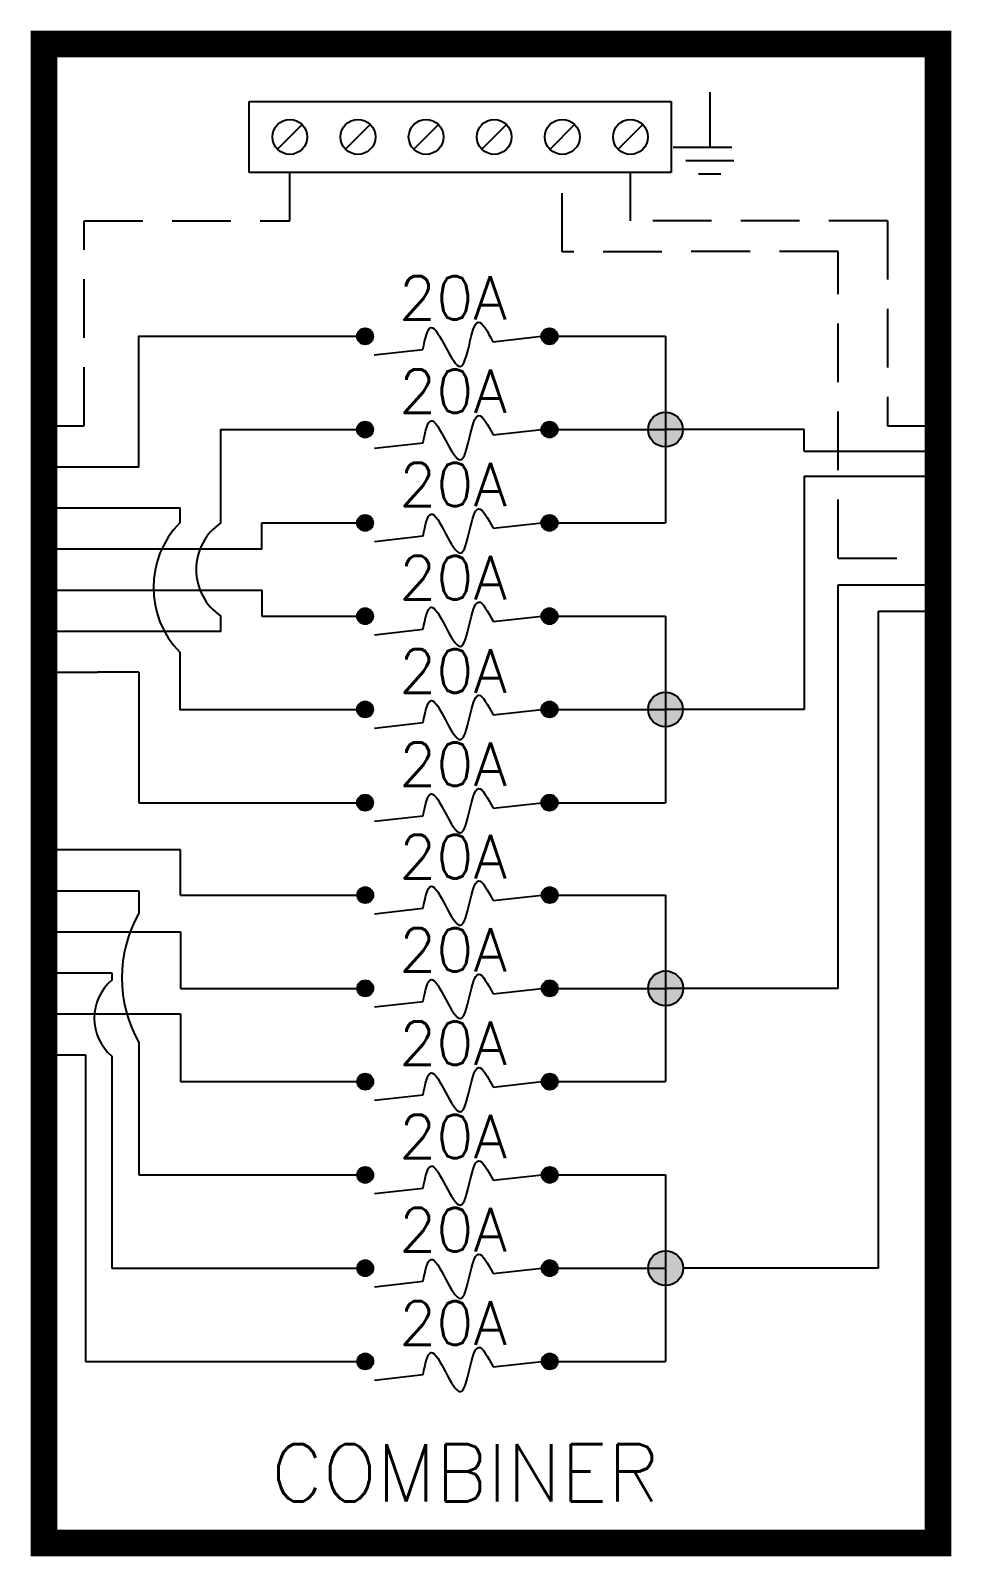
# Model space of a CAD drawing. Header units: feet. Extents: x -10709 to -6641, y 20772 to 21592.
# Drawn here: x -8287 to -8228.2, y 20858.8 to 20956.3 of the extents above; entities that cross this region are included whole.
import ezdxf

# ---------------------------------------------------------------- set-up
doc = ezdxf.new("R2010")
doc.units = ezdxf.units.FT
doc.header["$MEASUREMENT"] = 0
doc.linetypes.add('HIDDEN', pattern=[0.375, 0.25, -0.125])
doc.styles.get("Standard").update_dxf_attribs({"font": 'simplex.shx'})

# ---------------------------------------------------------------- blocks, each defined once
blk = doc.blocks.new('6stringCombiner')
at = {"linetype": 'Continuous'}
h = blk.add_hatch(color=7, dxfattribs=at)
h.dxf.hatch_style = 1
edge = h.paths.add_edge_path()
edge.add_arc((20.514, 77.125), 0.513, 0, 360)
h = blk.add_hatch(color=7, dxfattribs=at)
h.dxf.hatch_style = 1
edge = h.paths.add_edge_path()
edge.add_arc((32.293, 77.125), 0.513, 0, 360)
h = blk.add_hatch(color=254, dxfattribs=at)
h.dxf.hatch_style = 1
edge = h.paths.add_edge_path()
edge.add_arc((39.696, 71.164), 1.112, 0, 360)
h = blk.add_hatch(color=7, dxfattribs=at)
h.dxf.hatch_style = 1
edge = h.paths.add_edge_path()
edge.add_arc((20.514, 71.164), 0.513, 0, 360)
h = blk.add_hatch(color=7, dxfattribs=at)
h.dxf.hatch_style = 1
edge = h.paths.add_edge_path()
edge.add_arc((32.293, 71.164), 0.513, 0, 360)
h = blk.add_hatch(color=7, dxfattribs=at)
h.dxf.hatch_style = 1
edge = h.paths.add_edge_path()
edge.add_arc((20.514, 65.203), 0.513, 0, 360)
h = blk.add_hatch(color=7, dxfattribs=at)
h.dxf.hatch_style = 1
edge = h.paths.add_edge_path()
edge.add_arc((32.293, 65.203), 0.513, 0, 360)
h = blk.add_hatch(color=253, dxfattribs=at)
h.dxf.hatch_style = 1
edge = h.paths.add_edge_path()
edge.add_arc((20.514, 59.241), 0.513, 0, 360)
h = blk.add_hatch(color=253, dxfattribs=at)
h.dxf.hatch_style = 1
edge = h.paths.add_edge_path()
edge.add_arc((32.293, 59.241), 0.513, 0, 360)
h = blk.add_hatch(color=253, dxfattribs=at)
h.dxf.hatch_style = 1
edge = h.paths.add_edge_path()
edge.add_arc((20.514, 53.28), 0.513, 0, 360)
h = blk.add_hatch(color=253, dxfattribs=at)
h.dxf.hatch_style = 1
edge = h.paths.add_edge_path()
edge.add_arc((32.293, 53.28), 0.513, 0, 360)
h = blk.add_hatch(color=254, dxfattribs=at)
h.dxf.hatch_style = 1
edge = h.paths.add_edge_path()
edge.add_arc((39.696, 53.28), 1.112, 0, 360)
h = blk.add_hatch(color=253, dxfattribs=at)
h.dxf.hatch_style = 1
edge = h.paths.add_edge_path()
edge.add_arc((20.514, 47.319), 0.513, 0, 360)
h = blk.add_hatch(color=253, dxfattribs=at)
h.dxf.hatch_style = 1
edge = h.paths.add_edge_path()
edge.add_arc((32.293, 47.319), 0.513, 0, 360)
h = blk.add_hatch(color=7, dxfattribs=at)
h.dxf.hatch_style = 1
edge = h.paths.add_edge_path()
edge.add_arc((20.525, 41.414), 0.513, 0, 360)
h = blk.add_hatch(color=7, dxfattribs=at)
h.dxf.hatch_style = 1
edge = h.paths.add_edge_path()
edge.add_arc((32.304, 41.414), 0.513, 0, 360)
h = blk.add_hatch(color=254, dxfattribs=at)
h.dxf.hatch_style = 1
edge = h.paths.add_edge_path()
edge.add_arc((39.708, 35.453), 1.112, 0, 360)
h = blk.add_hatch(color=7, dxfattribs=at)
h.dxf.hatch_style = 1
edge = h.paths.add_edge_path()
edge.add_arc((20.525, 35.453), 0.513, 0, 360)
h = blk.add_hatch(color=7, dxfattribs=at)
h.dxf.hatch_style = 1
edge = h.paths.add_edge_path()
edge.add_arc((32.304, 35.453), 0.513, 0, 360)
h = blk.add_hatch(color=7, dxfattribs=at)
h.dxf.hatch_style = 1
edge = h.paths.add_edge_path()
edge.add_arc((20.525, 29.492), 0.513, 0, 360)
h = blk.add_hatch(color=7, dxfattribs=at)
h.dxf.hatch_style = 1
edge = h.paths.add_edge_path()
edge.add_arc((32.304, 29.492), 0.513, 0, 360)
h = blk.add_hatch(color=253, dxfattribs=at)
h.dxf.hatch_style = 1
edge = h.paths.add_edge_path()
edge.add_arc((20.525, 23.531), 0.513, 0, 360)
h = blk.add_hatch(color=253, dxfattribs=at)
h.dxf.hatch_style = 1
edge = h.paths.add_edge_path()
edge.add_arc((32.304, 23.531), 0.513, 0, 360)
h = blk.add_hatch(color=254, dxfattribs=at)
h.dxf.hatch_style = 1
edge = h.paths.add_edge_path()
edge.add_arc((39.708, 17.57), 1.112, 0, 360)
h = blk.add_hatch(color=253, dxfattribs=at)
h.dxf.hatch_style = 1
edge = h.paths.add_edge_path()
edge.add_arc((20.525, 17.57), 0.513, 0, 360)
h = blk.add_hatch(color=253, dxfattribs=at)
h.dxf.hatch_style = 1
edge = h.paths.add_edge_path()
edge.add_arc((32.304, 17.57), 0.513, 0, 360)
h = blk.add_hatch(color=253, dxfattribs=at)
h.dxf.hatch_style = 1
edge = h.paths.add_edge_path()
edge.add_arc((20.525, 11.609), 0.513, 0, 360)
h = blk.add_hatch(color=253, dxfattribs=at)
h.dxf.hatch_style = 1
edge = h.paths.add_edge_path()
edge.add_arc((32.304, 11.609), 0.513, 0, 360)
at = {"color": 1, "linetype": 'Continuous'}
for p, q in [((13.111, 87.597), (13.111, 92.135)), ((13.111, 92.135), (40.056, 92.135)), ((40.056, 92.135), (40.056, 87.597)), ((40.056, 87.597), (13.111, 87.597)), ((28.681, 76.78), (31.78, 77.125)), ((21.093, 75.936), (24.207, 76.288)), ((21.105, 69.974), (24.218, 70.327)), ((28.692, 70.819), (31.791, 71.164)), ((21.105, 64.013), (24.218, 64.366)), ((28.692, 64.857), (31.791, 65.203)), ((28.692, 58.896), (31.791, 59.241)), ((21.105, 58.052), (24.218, 58.405)), ((28.692, 52.935), (31.791, 53.28)), ((21.105, 52.091), (24.218, 52.444)), ((28.692, 46.974), (31.791, 47.319)), ((21.105, 46.13), (24.218, 46.483)), ((28.692, 41.069), (31.791, 41.414)), ((21.105, 40.225), (24.218, 40.578)), ((28.692, 35.108), (31.791, 35.453)), ((21.105, 34.264), (24.218, 34.617)), ((28.692, 29.147), (31.791, 29.492)), ((21.105, 28.303), (24.218, 28.656)), ((28.692, 23.186), (31.791, 23.531)), ((21.105, 22.342), (24.218, 22.694)), ((28.692, 17.225), (31.791, 17.57)), ((21.105, 16.381), (24.218, 16.733)), ((21.105, 10.419), (24.218, 10.772)), ((28.692, 11.263), (31.791, 11.609))]:
    blk.add_line(p, q, dxfattribs=at)
at = {"color": 4, "linetype": 'Continuous'}
for p, q in [((16.493, 90.652), (14.921, 89.08)), ((20.844, 90.652), (19.272, 89.08)), ((25.194, 90.652), (23.622, 89.08)), ((29.544, 90.652), (27.972, 89.08)), ((33.895, 90.652), (32.323, 89.08)), ((38.245, 90.652), (36.673, 89.08))]:
    blk.add_line(p, q, dxfattribs=at)
at = {"color": 92, "linetype": 'HIDDEN', "ltscale": 15}
for p, q in [((15.707, 84.515), (15.707, 87.597)), ((33.109, 82.531), (33.109, 87.597)), ((37.459, 84.515), (37.459, 87.597)), ((2.561, 71.398), (2.561, 84.515)), ((2.561, 84.515), (15.707, 84.515)), ((53.887, 84.515), (37.459, 84.515)), ((53.887, 84.515), (53.887, 71.398)), ((50.724, 82.541), (33.109, 82.531)), ((50.724, 62.94), (50.724, 82.541)), ((0, 71.398), (2.561, 71.398)), ((53.887, 71.398), (57.108, 71.398)), ((50.724, 62.94), (57.108, 62.94))]:
    blk.add_line(p, q, dxfattribs=at)
at = {"color": 7, "linetype": 'Continuous'}
for p, q in [((48.546, 71.164), (39.696, 71.164)), ((48.546, 69.791), (48.546, 71.164)), ((48.546, 69.791), (57.108, 69.791)), ((0, 68.778), (3.435, 68.776)), ((0, 63.533), (3.432, 63.533)), ((0, 58.289), (3.435, 58.289)), ((8.714, 41.414), (13.922, 41.414)), ((11.301, 35.453), (13.922, 35.453)), ((50.724, 35.453), (39.708, 35.453))]:
    blk.add_line(p, q, dxfattribs=at)
at = {"color": 253, "linetype": 'Continuous'}
for p, q in [((48.546, 68.183), (48.546, 53.28)), ((48.546, 68.183), (57.108, 68.183)), ((0, 66.155), (3.435, 66.155)), ((0, 60.911), (3.435, 60.911)), ((53.306, 17.57), (53.306, 59.554)), ((53.306, 59.554), (57.108, 59.554)), ((0, 55.667), (3.435, 55.667)), ((6.057, 55.667), (6.057, 47.319)), ((48.546, 53.28), (39.696, 53.28)), ((6.057, 47.319), (13.922, 47.319)), ((0, 41.682), (6.057, 41.682)), ((6.057, 41.682), (6.057, 40.257)), ((0, 36.439), (4.339, 36.439)), ((4.339, 36.439), (4.339, 35.98)), ((6.057, 31.991), (6.057, 23.531)), ((0, 31.195), (2.655, 31.195)), ((2.655, 31.195), (2.655, 11.609)), ((4.339, 31.124), (4.339, 17.57)), ((6.057, 23.531), (13.934, 23.531)), ((4.339, 17.57), (8.679, 17.57)), ((8.679, 17.57), (13.922, 17.57)), ((53.306, 17.57), (40.819, 17.57)), ((2.655, 11.609), (6.057, 11.609)), ((6.057, 11.609), (13.922, 11.609))]:
    blk.add_line(p, q, dxfattribs=at)
for p, q in [((50.724, 35.453), (50.724, 61.247)), ((50.724, 61.247), (57.108, 61.247))]:
    blk.add_line(p, q)
at = {"color": 7}
for p, q in [((8.714, 44.304), (0, 44.304)), ((8.714, 41.414), (8.714, 44.304)), ((0, 39.061), (8.714, 39.061)), ((8.714, 39.061), (8.714, 35.453)), ((8.714, 35.453), (11.301, 35.453)), ((0, 33.817), (8.714, 33.817)), ((8.714, 33.817), (8.714, 29.492))]:
    blk.add_line(p, q, dxfattribs=at)
at = {"lineweight": 50, "const_width": 1.709}
blk.add_lwpolyline([(57.108, 0), (0, 0), (0, 95.814), (57.108, 95.814)], close=True, dxfattribs=at)
blk.add_lwpolyline([(57.108, 0), (0, 0), (0, 95.814), (57.108, 95.814)], close=True, dxfattribs=at)
at = {"color": 92, "linetype": 'HIDDEN', "ltscale": 15, "flags": 128}
for points in [[(42.529, 92.72), (42.525, 89.217)], [(40.184, 89.217), (44.866, 89.217)], [(44.055, 88.349), (40.995, 88.349)], [(43.243, 87.482), (41.807, 87.482)]]:
    blk.add_lwpolyline(points, dxfattribs=at)
at = {"color": 7, "linetype": 'Continuous', "flags": 128}
for points in [[(3.435, 68.776), (6.057, 68.776), (6.057, 77.125), (13.922, 77.125)], [(13.922, 77.125), (20.514, 77.125)], [(32.293, 77.125), (39.696, 77.125)], [(39.696, 77.125), (39.696, 65.203)], [(11.301, 65.203), (11.301, 71.164), (13.922, 71.164)], [(13.922, 71.164), (20.514, 71.164)], [(13.922, 71.164), (20.514, 71.164)], [(32.293, 71.164), (39.696, 71.164)], [(3.432, 63.533), (13.922, 63.533), (13.922, 65.203)], [(13.922, 65.203), (20.514, 65.203)], [(13.922, 65.203), (20.514, 65.203)], [(32.293, 65.203), (39.696, 65.203)], [(3.435, 58.289), (11.301, 58.289), (11.301, 59.241)], [(13.934, 41.414), (20.525, 41.414)], [(32.304, 41.414), (39.708, 41.414)], [(39.708, 41.414), (39.708, 29.492)], [(13.934, 35.453), (20.525, 35.453)], [(13.934, 35.453), (20.525, 35.453)], [(32.304, 35.453), (39.708, 35.453)], [(8.714, 29.492), (20.525, 29.492)], [(8.714, 29.492), (20.525, 29.492)], [(32.304, 29.492), (39.708, 29.492)]]:
    blk.add_lwpolyline(points, dxfattribs=at)
at = {"color": 253, "linetype": 'Continuous', "flags": 128}
for points in [[(3.435, 66.155), (8.679, 66.155), (8.679, 65.203)], [(3.435, 60.911), (13.922, 60.911), (13.922, 59.241)], [(13.922, 59.241), (20.514, 59.241)], [(13.922, 59.241), (20.514, 59.241)], [(32.293, 59.241), (39.696, 59.241)], [(39.696, 59.241), (39.696, 47.319)], [(8.679, 56.937), (8.679, 53.28), (13.922, 53.28)], [(6.057, 55.667), (3.435, 55.667)], [(13.922, 53.28), (20.514, 53.28)], [(13.922, 53.28), (20.514, 53.28)], [(32.293, 53.28), (39.696, 53.28)], [(13.922, 47.319), (20.514, 47.319)], [(32.293, 47.319), (39.696, 47.319)], [(13.934, 23.531), (20.525, 23.531)], [(13.934, 23.531), (20.525, 23.531)], [(32.304, 23.531), (39.708, 23.531)], [(39.708, 23.531), (39.708, 11.609)], [(13.934, 17.57), (20.525, 17.57)], [(13.934, 17.57), (20.525, 17.57)], [(32.304, 17.57), (39.708, 17.57)], [(13.934, 11.609), (20.525, 11.609)], [(32.304, 11.609), (39.708, 11.609)]]:
    blk.add_lwpolyline(points, dxfattribs=at)
at = {"color": 4, "linetype": 'Continuous'}
for centre in [(15.707, 89.866), (20.058, 89.866), (24.408, 89.866), (28.758, 89.866), (33.109, 89.866), (37.459, 89.866)]:
    blk.add_circle(centre, 1.112, dxfattribs=at)
at = {"color": 7, "linetype": 'Continuous'}
for centre, radius in [((20.514, 77.125), 0.513), ((32.293, 77.125), 0.513), ((39.696, 71.164), 1.112), ((39.696, 71.164), 1.112), ((20.514, 71.164), 0.513), ((32.293, 71.164), 0.513), ((20.514, 65.203), 0.513), ((32.293, 65.203), 0.513), ((39.696, 53.28), 1.112), ((39.696, 53.28), 1.112), ((20.525, 41.414), 0.513), ((32.304, 41.414), 0.513), ((39.708, 35.453), 1.112), ((39.708, 35.453), 1.112), ((20.525, 35.453), 0.513), ((32.304, 35.453), 0.513), ((20.525, 29.492), 0.513), ((32.304, 29.492), 0.513), ((39.708, 17.57), 1.112), ((39.708, 17.57), 1.112)]:
    blk.add_circle(centre, radius, dxfattribs=at)
at = {"color": 253, "linetype": 'Continuous'}
for centre in [(20.514, 59.241), (32.293, 59.241), (20.514, 53.28), (32.293, 53.28), (20.514, 47.319), (32.293, 47.319), (20.525, 23.531), (32.304, 23.531), (20.525, 17.57), (32.304, 17.57), (20.525, 11.609), (32.304, 11.609)]:
    blk.add_circle(centre, 0.513, dxfattribs=at)
for centre, radius, start, end in [((12.9, 61.07), 5.908, 135.60546, 224.39454), ((13.485, 36.124), 8.501, 150.90883, 209.09117), ((6.406, 33.552), 3.189, 130.40072, 229.59928)]:
    blk.add_arc(centre, radius, start, end, dxfattribs=at)
at = {"color": 7, "linetype": 'Continuous'}
blk.add_arc((13.338, 62.222), 3.61, 124.35666, 235.64334, dxfattribs=at)
at = {"color": 1, "linetype": 'Continuous'}
for points in [[(24.207, 76.288), (24.719, 77.69), (26.593, 75.196), (27.744, 78.027), (28.681, 76.78)], [(24.218, 70.327), (24.73, 71.729), (26.604, 69.234), (27.756, 72.066), (28.692, 70.819)], [(24.218, 64.366), (24.73, 65.768), (26.604, 63.273), (27.756, 66.105), (28.692, 64.857)], [(24.218, 58.405), (24.73, 59.807), (26.604, 57.312), (27.756, 60.144), (28.692, 58.896)], [(24.218, 52.444), (24.73, 53.845), (26.604, 51.351), (27.756, 54.182), (28.692, 52.935)], [(24.218, 46.483), (24.73, 47.884), (26.604, 45.39), (27.756, 48.221), (28.692, 46.974)], [(24.218, 40.578), (24.73, 41.98), (26.604, 39.485), (27.756, 42.317), (28.692, 41.069)], [(24.218, 34.617), (24.73, 36.018), (26.604, 33.524), (27.756, 36.355), (28.692, 35.108)], [(24.218, 28.656), (24.73, 30.057), (26.604, 27.563), (27.756, 30.394), (28.692, 29.147)], [(24.218, 22.694), (24.73, 24.096), (26.604, 21.602), (27.756, 24.433), (28.692, 23.186)], [(24.218, 16.733), (24.73, 18.135), (26.604, 15.64), (27.756, 18.472), (28.692, 17.225)], [(24.218, 10.772), (24.73, 12.174), (26.604, 9.679), (27.756, 12.511), (28.692, 11.263)]]:
    blk.add_spline(points, degree=3, dxfattribs=at)
for p in [(22.668, 78.194), (22.68, 72.233), (22.68, 66.272), (22.68, 60.311), (22.68, 54.35), (22.68, 48.388), (22.68, 42.484), (22.68, 36.522), (22.68, 30.561), (22.68, 24.6), (22.68, 18.639), (22.68, 12.678)]:
    blk.add_text('20A', height=2.7781, dxfattribs=at).set_placement(p)
at = {"color": 1, "insert": (26.906, 4.497), "char_height": 3.6576, "attachment_point": 5}
blk.add_mtext_dynamic_manual_height_columns('COMBINER', width=1.18974, gutter_width=7.17, heights=[0], dxfattribs=at)

msp = doc.modelspace()

# ---------------------------------------------------------------- block references
at = {"color": 7}
msp.add_blockref('6stringCombiner', (-8286.144, 20859.615), dxfattribs=at)

doc.saveas('drawing.dxf')
